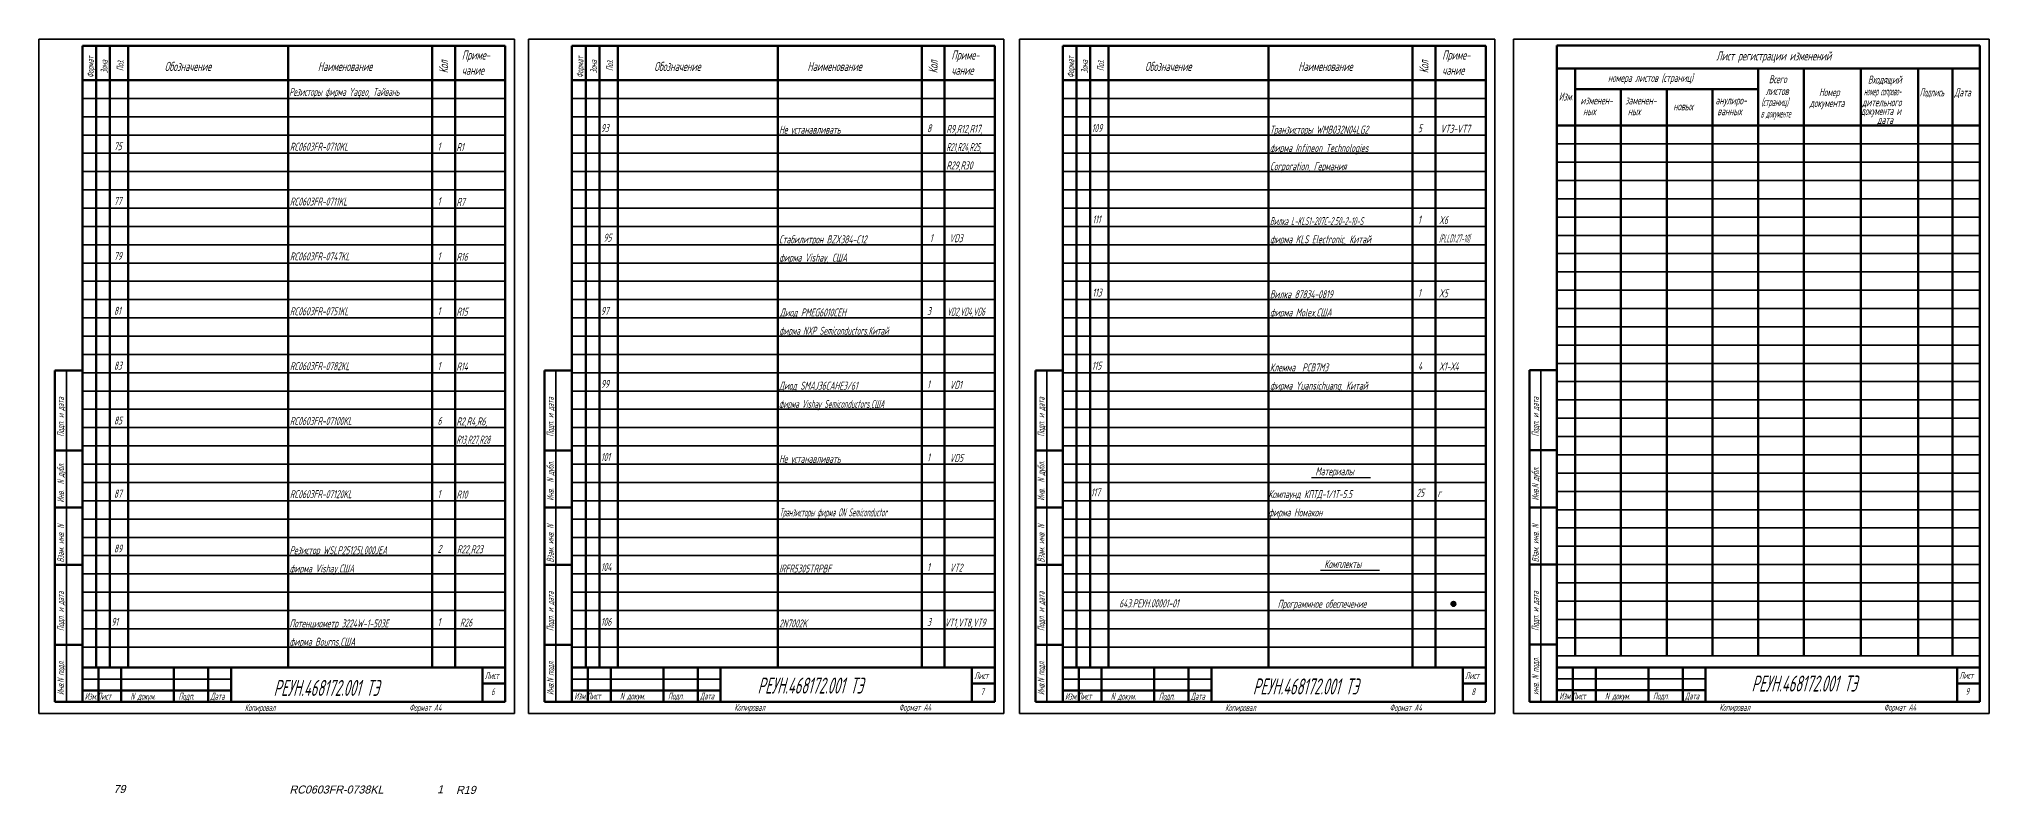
# Model space of a CAD drawing. Extents: x 23089 to 26449, y -1278 to -524.
# Drawn here: x 24800 to 25653, y -979 to -648 of the extents above; entities that cross this region are included whole.
import ezdxf

# ---------------------------------------------------------------- set-up
doc = ezdxf.new("R2010")
doc.units = 0
doc.header["$MEASUREMENT"] = 0
doc.layers.add('CONTUR', color=7, linetype='CONTINUOUS', lineweight=50)
doc.layers.add('DIM', color=1, linetype='CONTINUOUS', lineweight=35)
doc.layers.add('TEXT', color=1, linetype='CONTINUOUS')
doc.styles.add('ECKD', font='ec5cdwin.shx', dxfattribs={"oblique": 15})
doc.styles.add('GOST', font='GOST.shx', dxfattribs={"width": 0.7, "oblique": 15})

msp = doc.modelspace()

# ---------------------------------------------------------------- hatches: boundary and pattern name
at = {"layer": 'DIM'}
h = msp.add_hatch(color=256, dxfattribs=at)
h.dxf.hatch_style = 1
h.paths.add_polyline_path([(25420.15, -895.57, 1), (25418.11, -895.57, 1)])

# ---------------------------------------------------------------- linework, layer by layer
at = {"layer": 'CONTUR'}
for p, q in [((24819.33, -938.45), (24819.33, -651.45)), ((24819.33, -651.45), (25004.33, -651.45)), ((24825.33, -651.45), (24825.33, -923.45)), ((24831.33, -651.45), (24831.33, -923.45)), ((24839.33, -651.45), (24839.33, -923.45)), ((24909.33, -651.45), (24909.33, -923.45)), ((24972.33, -651.45), (24972.33, -923.45)), ((24982.33, -651.45), (24982.33, -923.45)), ((25004.33, -651.45), (25004.33, -938.45)), ((25033.49, -938.45), (25033.49, -651.45)), ((25033.49, -651.45), (25218.49, -651.45)), ((25039.49, -651.45), (25039.49, -923.45)), ((25045.49, -651.45), (25045.49, -923.45)), ((25053.49, -651.45), (25053.49, -923.45)), ((25123.49, -651.45), (25123.49, -923.45)), ((25186.49, -651.45), (25186.49, -923.45)), ((25196.49, -651.45), (25196.49, -923.45)), ((25218.49, -651.45), (25218.49, -938.45)), ((25248.22, -938.45), (25248.22, -651.45)), ((25248.22, -651.45), (25433.22, -651.45)), ((25254.22, -651.45), (25254.22, -923.45)), ((25260.22, -651.45), (25260.22, -923.45)), ((25268.22, -651.45), (25268.22, -923.45)), ((25338.22, -651.45), (25338.22, -923.45)), ((25401.22, -651.45), (25401.22, -923.45)), ((25411.22, -651.45), (25411.22, -923.45)), ((25433.22, -651.45), (25433.22, -938.45)), ((25464.42, -651.35), (25649.42, -651.35)), ((25464.42, -938.35), (25464.42, -651.35)), ((25649.42, -651.35), (25649.42, -938.35)), ((25464.42, -661.35), (25649.42, -661.35)), ((25472.42, -918.35), (25472.42, -661.35)), ((25552.42, -918.35), (25552.42, -661.35)), ((25572.42, -918.35), (25572.42, -661.35)), ((25597.42, -918.35), (25597.42, -661.35)), ((25622.42, -918.35), (25622.42, -661.35)), ((25637.42, -918.35), (25637.42, -661.35)), ((24819.33, -666.45), (25004.33, -666.45)), ((25033.49, -666.45), (25218.49, -666.45)), ((25248.22, -666.45), (25433.22, -666.45)), ((25472.42, -670.35), (25552.42, -670.35)), ((25492.42, -918.35), (25492.42, -670.35)), ((25512.42, -918.35), (25512.42, -670.35)), ((25532.42, -918.35), (25532.42, -670.35)), ((25464.42, -686.35), (25649.42, -686.35)), ((25452.42, -828.35), (25452.42, -793.35)), ((25452.42, -793.35), (25464.42, -793.35)), ((24807.33, -828.45), (24807.33, -793.45)), ((24807.33, -793.45), (24819.33, -793.45)), ((25021.49, -828.45), (25021.49, -793.45)), ((25021.49, -793.45), (25033.49, -793.45)), ((25236.22, -828.45), (25236.22, -793.45)), ((25236.22, -793.45), (25248.22, -793.45)), ((24807.33, -828.45), (24819.33, -828.45)), ((24819.33, -828.45), (24807.33, -828.45)), ((24807.33, -853.45), (24807.33, -828.45)), ((25021.49, -828.45), (25033.49, -828.45)), ((25033.49, -828.45), (25021.49, -828.45)), ((25021.49, -853.45), (25021.49, -828.45)), ((25236.22, -828.45), (25248.22, -828.45)), ((25248.22, -828.45), (25236.22, -828.45)), ((25236.22, -853.45), (25236.22, -828.45)), ((25452.42, -853.35), (25452.42, -828.35)), ((25452.42, -828.35), (25464.42, -828.35)), ((25464.42, -828.35), (25452.42, -828.35)), ((24807.33, -878.45), (24807.33, -853.45)), ((24807.33, -853.45), (24819.33, -853.45)), ((24819.33, -853.45), (24807.33, -853.45)), ((25021.49, -878.45), (25021.49, -853.45)), ((25021.49, -853.45), (25033.49, -853.45)), ((25033.49, -853.45), (25021.49, -853.45)), ((25236.22, -878.45), (25236.22, -853.45)), ((25236.22, -853.45), (25248.22, -853.45)), ((25248.22, -853.45), (25236.22, -853.45)), ((25452.42, -878.35), (25452.42, -853.35)), ((25452.42, -853.35), (25464.42, -853.35)), ((25464.42, -853.35), (25452.42, -853.35)), ((24807.33, -913.45), (24807.33, -878.45)), ((24807.33, -878.45), (24819.33, -878.45)), ((24819.33, -878.45), (24807.33, -878.45)), ((25021.49, -913.45), (25021.49, -878.45)), ((25021.49, -878.45), (25033.49, -878.45)), ((25033.49, -878.45), (25021.49, -878.45)), ((25236.22, -913.45), (25236.22, -878.45)), ((25236.22, -878.45), (25248.22, -878.45)), ((25248.22, -878.45), (25236.22, -878.45)), ((25452.42, -913.35), (25452.42, -878.35)), ((25452.42, -878.35), (25464.42, -878.35)), ((25464.42, -878.35), (25452.42, -878.35)), ((24807.33, -938.45), (24807.33, -913.45)), ((24807.33, -913.45), (24819.33, -913.45)), ((24819.33, -913.45), (24807.33, -913.45)), ((25021.49, -938.45), (25021.49, -913.45)), ((25021.49, -913.45), (25033.49, -913.45)), ((25033.49, -913.45), (25021.49, -913.45)), ((25236.22, -938.45), (25236.22, -913.45)), ((25236.22, -913.45), (25248.22, -913.45)), ((25248.22, -913.45), (25236.22, -913.45)), ((25452.42, -938.35), (25452.42, -913.35)), ((25452.42, -913.35), (25464.42, -913.35)), ((25464.42, -913.35), (25452.42, -913.35)), ((24819.33, -923.45), (25004.33, -923.45)), ((24826.33, -923.45), (24826.33, -938.45)), ((24836.33, -923.45), (24836.33, -938.45)), ((24859.33, -923.45), (24859.33, -938.45)), ((24874.33, -923.45), (24874.33, -938.45)), ((24884.33, -923.45), (24884.33, -938.45)), ((24994.33, -923.45), (24994.33, -938.45)), ((25033.49, -923.45), (25218.49, -923.45)), ((25040.49, -923.45), (25040.49, -938.45)), ((25050.49, -923.45), (25050.49, -938.45)), ((25073.49, -923.45), (25073.49, -938.45)), ((25088.49, -923.45), (25088.49, -938.45)), ((25098.49, -923.45), (25098.49, -938.45)), ((25208.49, -923.45), (25208.49, -938.45)), ((25248.22, -923.45), (25433.22, -923.45)), ((25255.22, -923.45), (25255.22, -938.45)), ((25265.22, -923.45), (25265.22, -938.45)), ((25288.22, -923.45), (25288.22, -938.45)), ((25303.22, -923.45), (25303.22, -938.45)), ((25313.22, -923.45), (25313.22, -938.45)), ((25423.22, -923.45), (25423.22, -938.45)), ((25464.42, -923.35), (25649.42, -923.35)), ((25471.42, -923.35), (25471.42, -938.35)), ((25481.42, -923.35), (25481.42, -938.35)), ((25504.42, -923.35), (25504.42, -938.35)), ((25519.42, -923.35), (25519.42, -938.35)), ((25529.42, -923.35), (25529.42, -938.35)), ((25639.42, -923.35), (25639.42, -938.35)), ((24819.33, -933.45), (24884.33, -933.45)), ((24994.33, -930.45), (25004.33, -930.45)), ((25033.49, -933.45), (25098.49, -933.45)), ((25208.49, -930.45), (25218.49, -930.45)), ((25248.22, -933.45), (25313.22, -933.45)), ((25423.22, -930.45), (25433.22, -930.45)), ((25464.42, -938.35), (25452.42, -938.35)), ((25464.42, -933.35), (25529.42, -933.35)), ((25649.42, -938.35), (25464.42, -938.35)), ((25639.42, -930.35), (25649.42, -930.35)), ((24819.33, -938.45), (24807.33, -938.45)), ((25004.33, -938.45), (24819.33, -938.45)), ((25033.49, -938.45), (25021.49, -938.45)), ((25218.49, -938.45), (25033.49, -938.45)), ((25248.22, -938.45), (25236.22, -938.45)), ((25433.22, -938.45), (25248.22, -938.45))]:
    msp.add_line(p, q, dxfattribs=at)
at = {"layer": 'DIM'}
for p, q in [((24800.33, -648.45), (25008.33, -648.45)), ((24800.33, -648.45), (24800.33, -943.45)), ((25008.33, -648.45), (25008.33, -943.45)), ((25014.49, -648.45), (25222.49, -648.45)), ((25014.49, -648.45), (25014.49, -943.45)), ((25222.49, -648.45), (25222.49, -943.45)), ((25229.22, -648.45), (25437.22, -648.45)), ((25229.22, -648.45), (25229.22, -943.45)), ((25437.22, -648.45), (25437.22, -943.45)), ((25445.42, -648.45), (25653.42, -648.45)), ((25445.42, -648.45), (25445.42, -943.45)), ((25653.42, -648.45), (25653.42, -943.45)), ((24819.33, -674.45), (25004.33, -674.45)), ((24819.33, -682.45), (25004.33, -682.45)), ((25033.49, -674.45), (25218.49, -674.45)), ((25033.49, -682.45), (25218.49, -682.45)), ((25248.22, -674.45), (25433.22, -674.45)), ((25248.22, -682.45), (25433.22, -682.45)), ((24819.33, -690.45), (25004.33, -690.45)), ((25033.49, -690.45), (25218.49, -690.45)), ((25248.22, -690.45), (25433.22, -690.45)), ((24819.33, -698.45), (25004.33, -698.45)), ((25033.49, -698.45), (25218.49, -698.45)), ((25248.22, -698.45), (25433.22, -698.45)), ((25464.42, -694.35), (25649.42, -694.35)), ((24819.33, -706.45), (25004.33, -706.45)), ((25033.49, -706.45), (25218.49, -706.45)), ((25248.22, -706.45), (25433.22, -706.45)), ((25464.42, -702.35), (25649.42, -702.35)), ((24819.33, -714.45), (25004.33, -714.45)), ((25033.49, -714.45), (25218.49, -714.45)), ((25248.22, -714.45), (25433.22, -714.45)), ((25464.42, -710.35), (25649.42, -710.35)), ((24819.33, -722.45), (25004.33, -722.45)), ((25033.49, -722.45), (25218.49, -722.45)), ((25248.22, -722.45), (25433.22, -722.45)), ((25464.42, -718.35), (25649.42, -718.35)), ((24819.33, -730.45), (25004.33, -730.45)), ((25033.49, -730.45), (25218.49, -730.45)), ((25248.22, -730.45), (25433.22, -730.45)), ((25464.42, -726.35), (25649.42, -726.35)), ((24819.33, -738.45), (25004.33, -738.45)), ((25033.49, -738.45), (25218.49, -738.45)), ((25248.22, -738.45), (25433.22, -738.45)), ((25464.42, -734.35), (25649.42, -734.35)), ((24819.33, -746.45), (25004.33, -746.45)), ((25033.49, -746.45), (25218.49, -746.45)), ((25248.22, -746.45), (25433.22, -746.45)), ((25464.42, -742.35), (25649.42, -742.35)), ((25464.42, -750.35), (25649.42, -750.35)), ((24819.33, -754.45), (25004.33, -754.45)), ((25033.49, -754.45), (25218.49, -754.45)), ((25248.22, -754.45), (25433.22, -754.45)), ((25464.42, -758.35), (25649.42, -758.35)), ((24819.33, -762.45), (25004.33, -762.45)), ((25033.49, -762.45), (25218.49, -762.45)), ((25248.22, -762.45), (25433.22, -762.45)), ((25464.42, -766.35), (25649.42, -766.35)), ((24819.33, -770.45), (25004.33, -770.45)), ((25033.49, -770.45), (25218.49, -770.45)), ((25248.22, -770.45), (25433.22, -770.45)), ((25464.42, -774.35), (25649.42, -774.35)), ((24819.33, -778.45), (25004.33, -778.45)), ((25033.49, -778.45), (25218.49, -778.45)), ((25248.22, -778.45), (25433.22, -778.45)), ((25464.42, -782.35), (25649.42, -782.35)), ((24819.33, -786.45), (25004.33, -786.45)), ((25033.49, -786.45), (25218.49, -786.45)), ((25248.22, -786.45), (25433.22, -786.45)), ((25457.42, -793.35), (25457.42, -938.35)), ((25464.42, -790.35), (25649.42, -790.35)), ((24812.33, -793.45), (24812.33, -938.45)), ((24819.33, -794.45), (25004.33, -794.45)), ((25026.49, -793.45), (25026.49, -938.45)), ((25033.49, -794.45), (25218.49, -794.45)), ((25241.22, -793.45), (25241.22, -938.45)), ((25248.22, -794.45), (25433.22, -794.45)), ((25464.42, -798.35), (25649.42, -798.35)), ((24819.33, -802.45), (25004.33, -802.45)), ((25033.49, -802.45), (25218.49, -802.45)), ((25248.22, -802.45), (25433.22, -802.45)), ((25464.42, -806.35), (25649.42, -806.35)), ((24819.33, -810.45), (25004.33, -810.45)), ((24819.33, -818.45), (25004.33, -818.45)), ((25033.49, -810.45), (25218.49, -810.45)), ((25033.49, -818.45), (25218.49, -818.45)), ((25248.22, -810.45), (25433.22, -810.45)), ((25248.22, -818.45), (25433.22, -818.45)), ((25464.42, -814.35), (25649.42, -814.35)), ((24819.33, -826.45), (25004.33, -826.45)), ((25033.49, -826.45), (25218.49, -826.45)), ((25248.22, -826.45), (25433.22, -826.45)), ((25464.42, -822.35), (25649.42, -822.35)), ((24819.33, -834.45), (25004.33, -834.45)), ((25033.49, -834.45), (25218.49, -834.45)), ((25248.22, -834.45), (25433.22, -834.45)), ((25464.42, -830.35), (25649.42, -830.35)), ((24819.33, -842.45), (25004.33, -842.45)), ((25033.49, -842.45), (25218.49, -842.45)), ((25248.22, -842.45), (25433.22, -842.45)), ((25464.42, -838.35), (25649.42, -838.35)), ((24819.33, -850.45), (25004.33, -850.45)), ((25033.49, -850.45), (25218.49, -850.45)), ((25248.22, -850.45), (25433.22, -850.45)), ((25464.42, -846.35), (25649.42, -846.35)), ((24819.33, -858.45), (25004.33, -858.45)), ((25033.49, -858.45), (25218.49, -858.45)), ((25248.22, -858.45), (25433.22, -858.45)), ((25464.42, -854.35), (25649.42, -854.35)), ((24819.33, -866.45), (25004.33, -866.45)), ((25033.49, -866.45), (25218.49, -866.45)), ((25248.22, -866.45), (25433.22, -866.45)), ((25464.42, -862.35), (25649.42, -862.35)), ((24819.33, -874.45), (25004.33, -874.45)), ((25033.49, -874.45), (25218.49, -874.45)), ((25248.22, -874.45), (25433.22, -874.45)), ((25464.42, -870.35), (25649.42, -870.35)), ((25464.42, -878.35), (25649.42, -878.35)), ((24819.33, -882.45), (25004.33, -882.45)), ((25033.49, -882.45), (25218.49, -882.45)), ((25248.22, -882.45), (25433.22, -882.45)), ((25464.42, -886.35), (25649.42, -886.35)), ((24819.33, -890.45), (25004.33, -890.45)), ((25033.49, -890.45), (25218.49, -890.45)), ((25248.22, -890.45), (25433.22, -890.45)), ((25464.42, -894.35), (25649.42, -894.35)), ((24819.33, -898.45), (25004.33, -898.45)), ((25033.49, -898.45), (25218.49, -898.45)), ((25248.22, -898.45), (25433.22, -898.45)), ((25464.42, -902.35), (25649.42, -902.35)), ((24819.33, -906.45), (25004.33, -906.45)), ((25033.49, -906.45), (25218.49, -906.45)), ((25248.22, -906.45), (25433.22, -906.45)), ((25464.42, -910.35), (25649.42, -910.35)), ((24819.33, -914.45), (25004.33, -914.45)), ((25033.49, -914.45), (25218.49, -914.45)), ((25248.22, -914.45), (25433.22, -914.45)), ((25464.42, -918.35), (25649.42, -918.35)), ((24819.33, -928.45), (24884.33, -928.45)), ((25033.49, -928.45), (25098.49, -928.45)), ((25248.22, -928.45), (25313.22, -928.45)), ((25464.42, -928.35), (25529.42, -928.35)), ((24800.33, -943.45), (25008.33, -943.45)), ((25014.49, -943.45), (25222.49, -943.45)), ((25229.22, -943.45), (25437.22, -943.45)), ((25445.42, -943.45), (25653.42, -943.45))]:
    msp.add_line(p, q, dxfattribs=at)
msp.add_circle((25419.13, -895.57), 1.02, dxfattribs=at)
at = {"layer": 'TEXT'}
for p, q in [((25357.05, -840.24), (25382.9, -840.23)), ((25360.93, -880.77), (25386.78, -880.76))]:
    msp.add_line(p, q, dxfattribs=at)

# ---------------------------------------------------------------- texts
at = {"layer": 'DIM', "style": 'GOST', "oblique": 15}
for s, height, width, p in [('Лист регистрации изменений', 4, 0.7, (25534.09, -657.83)), ('номера листов (страниц)', 3.5, 0.7, (25486.71, -667.22)), ('Всего', 3.5, 0.7, (25557.08, -667.79)), ('Входящий', 3.5, 0.7, (25600.42, -667.98)), ('Изм.', 3.5, 0.7, (25465.18, -675.38)), ('(страниц)', 3.5, 0.6, (25553.76, -677.76)), ('листов', 3.5, 0.7, (25555.69, -672.95)), ('Номер', 3.5, 0.7, (25579.04, -673.44)), ('номер сопрово-', 3.5, 0.5, (25598.7, -673.11)), ('Подпись', 3.5, 0.6, (25623.12, -673.54)), ('Дата', 3.5, 0.7, (25638.29, -673.54)), ('изменен-', 3.5, 0.7, (25474.68, -677.06)), ('ных', 3.5, 0.7, (25475.83, -681.8)), ('заменен-', 3.5, 0.7, (25494.3, -677.06)), ('ных', 3.5, 0.7, (25495.41, -681.8)), ('новых', 3.5, 0.7, (25515.29, -679.64)), ('анулиро-', 3.5, 0.7, (25533.76, -677.05)), ('ванных', 3.5, 0.7, (25534.55, -681.8)), ('в документе', 3.5, 0.5, (25553.54, -682.81)), ('документа', 3.5, 0.7, (25574.94, -678.22)), ('документа и', 3.5, 0.65, (25597.34, -681.69)), ('дительного', 3.5, 0.7, (25597.89, -677.89)), ('дата', 3.5, 0.7, (25604.48, -685.61))]:
    msp.add_text(s, height=height, dxfattribs=dict(at, width=width)).set_placement(p)
at = {"layer": 'DIM', "style": 'GOST', "oblique": 15, "width": 0.7}
for s, p in [('Подп. и дата', (25240.22, -822.45)), ('Инв.  N дубл.', (25240.22, -850.45)), ('Взам. инв. N', (25240.22, -877.45)), ('Подп. и дата', (25240.22, -907.45)), ('Инв.N подл.', (25240.22, -935.45))]:
    msp.add_text(s, height=3, rotation=90, dxfattribs=at).set_placement(p)
at = {"layer": 'TEXT', "style": 'GOST', "oblique": 15}
for s, height, width, p in [('Приме-', 4, 0.7, (24985.33, -657.45)), ('Приме-', 4, 0.7, (25199.49, -657.45)), ('Приме-', 4, 0.7, (25414.22, -657.45)), ('Обозначение', 4, 0.7, (24855.33, -662.45)), ('Наименование', 4, 0.7, (24922.33, -662.45)), ('чание', 4, 0.7, (24985.33, -664.12)), ('Обозначение', 4, 0.7, (25069.49, -662.45)), ('Наименование', 4, 0.7, (25136.49, -662.45)), ('чание', 4, 0.7, (25199.49, -664.12)), ('Обозначение', 4, 0.7, (25284.22, -662.45)), ('Наименование', 4, 0.7, (25351.22, -662.45)), ('чание', 4, 0.7, (25414.22, -664.12)), ('Резисторы фирма Yageo, Тайвань', 3.5, 0.65, (24909.81, -673.33)), ('93', 3.5, 0.7, (25046.12, -689.15)), ('Не устанавливать', 3.5, 0.7, (25124.09, -689.86)), ('8', 3.5, 0.7, (25188.85, -689.24)), ('R9,R12,R17,', 3.5, 0.7, (25197.29, -689.49)), ('109', 3.5, 0.7, (25260.84, -689.15)), ('Транзисторы WMB032N04LG2', 3.5, 0.7, (25338.81, -689.86)), ('5', 3.5, 0.7, (25403.58, -689.24)), ('VT3-VT7', 3.5, 0.7, (25413.39, -689.48)), ('75', 3.5, 0.7, (24833.09, -697.09)), ('RC0603FR-0710KL', 3.5, 0.7, (24910.08, -697.32)), ('1', 3.5, 0.7, (24974.69, -697.24)), ('R1', 3.5, 0.7, (24982.96, -697.48)), ('R21,R24,R25,', 3.5, 0.6, (25197.29, -697.49)), ('фирма Infineon Technologies', 3.5, 0.7, (25338.81, -697.86)), ('R29,R30', 3.5, 0.7, (25197.29, -705.49)), ('Corporation, Германия', 3.5, 0.7, (25338.81, -705.86)), ('77', 3.5, 0.7, (24833.09, -721.09)), ('RC0603FR-0711KL', 3.5, 0.7, (24910.08, -721.32)), ('1', 3.5, 0.7, (24974.69, -721.24)), ('R7', 3.5, 0.7, (24982.96, -721.48)), ('95', 3.5, 0.7, (25047.25, -737.09)), ('111', 3.5, 0.7, (25261.15, -729.14)), ('Вилка L-KLS1-207C-2.50-2-10-S', 3.5, 0.6, (25338.81, -729.86)), ('1', 3.5, 0.7, (25403.58, -729.24)), ('X6', 3.5, 0.7, (25412.79, -729.43)), ('(PLLD1.27-10)', 3.5, 0.5, (25412.79, -737.43)), ('79', 3.5, 0.7, (24833.09, -745.09)), ('RC0603FR-0747KL', 3.5, 0.7, (24910.08, -745.32)), ('1', 3.5, 0.7, (24974.69, -745.24)), ('R16', 3.5, 0.7, (24982.96, -745.48)), ('Стабилитрон BZX384-C12', 3.5, 0.7, (25124.09, -737.86)), ('1', 3.5, 0.7, (25190.04, -737.28)), ('VD3', 3.5, 0.7, (25198.54, -737.35)), ('фирма KLS Electronic, Китай', 3.5, 0.7, (25338.9, -737.83)), ('фирма Vishay, США', 3.5, 0.7, (25124.18, -745.83)), ('113', 3.5, 0.7, (25261.15, -761.14)), ('Вилка 87834-0819', 3.5, 0.7, (25338.81, -761.86)), ('1', 3.5, 0.7, (25403.58, -761.24)), ('X5', 3.5, 0.7, (25412.79, -761.43)), ('81', 3.5, 0.7, (24833.09, -769.09)), ('RC0603FR-0751KL', 3.5, 0.7, (24910.08, -769.32)), ('1', 3.5, 0.7, (24974.69, -769.24)), ('R15', 3.5, 0.7, (24982.96, -769.48)), ('97', 3.5, 0.7, (25046.12, -769.15)), ('Диод PMEG6010CEH', 3.5, 0.7, (25124.41, -769.83)), ('3', 3.5, 0.7, (25188.85, -769.24)), ('VD2,VD4,VD6', 3.5, 0.6, (25197.52, -769.46)), ('фирма Molex,США', 3.5, 0.7, (25338.9, -769.83)), ('фирма NXP Semiconductors,Китай', 3.5, 0.65, (25124.18, -777.83)), ('83', 3.5, 0.7, (24833.09, -793.09)), ('RC0603FR-0782KL', 3.5, 0.7, (24910.08, -793.32)), ('1', 3.5, 0.7, (24974.69, -793.24)), ('R14', 3.5, 0.7, (24982.96, -793.48)), ('115', 3.5, 0.7, (25260.91, -793.08)), ('Клемма  PCB7M3', 3.5, 0.7, (25338.81, -793.86)), ('4', 3.5, 0.7, (25403.58, -793.24)), ('X1-Х4', 3.5, 0.7, (25412.79, -793.43)), ('99', 3.5, 0.7, (25046.14, -801.05)), ('Диод SMAJ36CAHE3/61', 3.5, 0.7, (25124.09, -801.86)), ('1', 3.5, 0.7, (25188.85, -801.24)), ('VD1', 3.5, 0.7, (25198.66, -801.48)), ('фирма Yuansichuang, Китай', 3.5, 0.7, (25338.9, -801.83)), ('фирма Vishay Semiconductors,США ', 3.5, 0.62, (25124.09, -809.86)), ('85', 3.5, 0.7, (24833.09, -817.09)), ('RC0603FR-07100KL', 3.5, 0.7, (24910.08, -817.32)), ('6', 3.5, 0.7, (24974.69, -817.24)), ('R2,R4,R6,', 3.5, 0.7, (24982.96, -817.48)), ('R13,R27,R28', 3.5, 0.6, (24982.96, -825.48)), ('101', 3.5, 0.7, (25046.14, -833.05)), ('Не устанавливать', 3.5, 0.7, (25124.09, -833.86)), ('1', 3.5, 0.7, (25188.85, -833.24)), ('VD5', 3.5, 0.7, (25198.66, -833.48)), ('Материалы', 3.5, 0.7, (25358.72, -839.32)), ('87', 3.5, 0.7, (24833.09, -849.09)), ('RC0603FR-07120KL', 3.5, 0.7, (24910.08, -849.32)), ('1', 3.5, 0.7, (24974.69, -849.24)), ('R10', 3.5, 0.7, (24982.96, -849.48)), ('117', 3.5, 0.7, (25260.47, -848.52)), ('Компаунд КПТД-1/1Т-5.5', 3.5, 0.7, (25338.15, -849.3)), ('25', 3.5, 0.7, (25402.92, -848.68)), ('г', 3.5, 0.7, (25412.13, -848.87)), ('Транзисторы фирма ON Semiconductor', 3.5, 0.57, (25124.27, -857.27)), ('фирма Номакон', 3.5, 0.7, (25338.15, -857.3)), ('89', 3.5, 0.7, (24833.09, -873.09)), ('2', 3.5, 0.7, (24974.69, -873.24)), ('R22,R23', 3.5, 0.7, (24983.18, -873.42)), ('Резистор WSLP25125L000JEA', 3.5, 0.7, (24909.92, -873.86)), ('фирма Vishay,США', 3.5, 0.7, (24910.01, -881.83)), ('104', 3.5, 0.7, (25046.12, -881.15)), ('IRFR5305TRPBF', 3.5, 0.7, (25124.09, -881.86)), ('1', 3.5, 0.7, (25188.85, -881.24)), ('VT2', 3.5, 0.7, (25198.66, -881.48)), ('Комплекты', 3.5, 0.7, (25362.6, -879.85)), ('643.РЕУН.00001-01', 3.5, 0.7, (25272.9, -897.07)), ('Программное обеспечение', 3.5, 0.7, (25342.2, -897.28)), ('91', 3.5, 0.7, (24831.96, -905.15)), ('Потенциометр 3224W-1-503E', 3.5, 0.7, (24909.92, -905.86)), ('1', 3.5, 0.7, (24974.69, -905.24)), ('R26', 3.5, 0.7, (24984.5, -905.48)), ('106', 3.5, 0.7, (25046.12, -905.15)), ('2N7002K', 3.5, 0.7, (25124.09, -905.86)), ('3', 3.5, 0.7, (25188.85, -905.24)), ('VT1,VT8,VT9', 3.5, 0.68, (25196.49, -905.48)), ('фирма Bourns,США', 3.5, 0.7, (24909.92, -913.86)), ('РЕУН.468172.001 ТЭ', 7, 0.7, (24902.94, -935.82)), ('Лист', 3, 0.7, (24995.33, -928.45)), ('РЕУН.468172.001 ТЭ', 7, 0.7, (25114.68, -934.8)), ('Лист', 3, 0.7, (25209.49, -928.45)), ('РЕУН.468172.001 ТЭ', 7, 0.7, (25331.37, -935.19)), ('Лист', 3, 0.7, (25424.22, -928.45)), ('РЕУН.468172.001 ТЭ', 7, 0.7, (25549.52, -933.91)), ('Лист', 3, 0.7, (25640.42, -928.35)), ('Изм.Лист', 3, 0.7, (24820.33, -937.45)), ('N докум.', 3, 0.7, (24840.33, -937.45)), ('Подп.', 3, 0.7, (24861.33, -937.45)), ('Дата', 3, 0.7, (24875.33, -937.45)), ('6', 3, 0.7, (24998.13, -935.45)), ('Изм.Лист', 3, 0.7, (25034.49, -937.35)), ('N докум.', 3, 0.7, (25054.49, -937.35)), ('Подп.', 3, 0.7, (25075.49, -937.35)), ('Дата', 3, 0.7, (25089.49, -937.35)), ('7', 3, 0.7, (25212.29, -935.45)), ('Изм.Лист', 3, 0.7, (25249.22, -937.45)), ('N докум.', 3, 0.7, (25269.22, -937.45)), ('Подп.', 3, 0.7, (25290.22, -937.45)), ('Дата', 3, 0.7, (25304.22, -937.45)), ('8', 3, 0.7, (25427.02, -935.45)), ('Изм.Лист', 3, 0.7, (25465.42, -937.35)), ('N докум.', 3, 0.7, (25485.42, -937.35)), ('Подп.', 3, 0.7, (25506.42, -937.35)), ('Дата', 3, 0.7, (25520.42, -937.35)), ('9', 3, 0.7, (25643.15, -935.37)), ('Копировал', 3, 0.7, (24890.33, -942.45)), ('Формат A4', 3, 0.7, (24962.33, -942.45)), ('Копировал', 3, 0.7, (25104.49, -942.35)), ('Формат A4', 3, 0.7, (25176.49, -942.35)), ('Копировал', 3, 0.7, (25319.22, -942.45)), ('Формат A4', 3, 0.7, (25391.22, -942.45)), ('Копировал', 3, 0.7, (25535.42, -942.35)), ('Формат A4', 3, 0.7, (25607.42, -942.35))]:
    msp.add_text(s, height=height, dxfattribs=dict(at, width=width)).set_placement(p)
at = {"layer": 'TEXT', "style": 'GOST', "oblique": 15, "width": 0.7}
for s, height, p in [('Формат', 3, (24824.33, -665.45)), ('Зона', 3, (24830.33, -663.45)), ('Поз.', 3, (24837.33, -662.45)), ('Кол', 4, (24979.33, -663.45)), ('Формат', 3, (25038.49, -665.45)), ('Зона', 3, (25044.49, -663.45)), ('Поз.', 3, (25051.49, -662.45)), ('Кол', 4, (25193.49, -663.45)), ('Формат', 3, (25253.22, -665.45)), ('Зона', 3, (25259.22, -663.45)), ('Поз.', 3, (25266.22, -662.45)), ('Кол', 4, (25408.22, -663.45)), ('Подп. и дата', 3, (24811.33, -822.45)), ('Подп. и дата', 3, (25025.49, -822.45)), ('Подп. и дата', 3, (25456.42, -822.35)), ('Инв.  N дубл.', 3, (24811.33, -851.24)), ('Инв.  N дубл.', 3, (25025.49, -850.45)), ('Инв.N дубл.', 3, (25456.42, -850.35)), ('Взам. инв. N', 3, (24811.33, -877.45)), ('Взам. инв. N', 3, (25025.49, -877.45)), ('Взам. инв. N', 3, (25456.42, -877.35)), ('Подп. и дата', 3, (24811.33, -907.45)), ('Подп. и дата', 3, (25025.49, -907.45)), ('Подп. и дата', 3, (25456.42, -907.35)), ('Инв.N подл.', 3, (24811.33, -935.45)), ('Инв.N подл.', 3, (25025.49, -935.45)), ('инв. N подл.', 3, (25456.42, -935.35))]:
    msp.add_text(s, height=height, rotation=90, dxfattribs=at).set_placement(p)
at = {"layer": 'TEXT', "style": 'ECKD', "oblique": 15}
for s, p in [('79', (24832.92, -978.29)), ('RC0603FR-0738KL ', (24909.91, -978.52)), ('1', (24974.52, -978.44)), ('R19', (24982.79, -978.68))]:
    msp.add_text(s, height=3.5, dxfattribs=at).set_placement(p)

doc.saveas('drawing.dxf')
